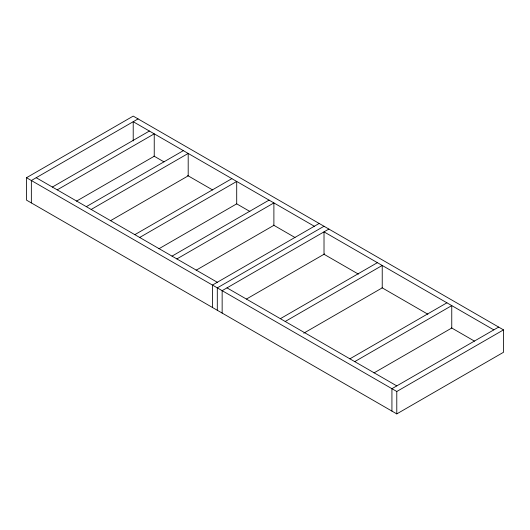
<?xml version="1.0" encoding="UTF-8"?>
<svg xmlns="http://www.w3.org/2000/svg" width="530" height="530" viewBox="0 0 530 530"><rect width="100%" height="100%" fill="white"/><g stroke="black" fill="none" stroke-linecap="round" stroke-linejoin="round"><path stroke-width="0.79" d="M26.5 177.716L133.215 116.103L503.5 329.879L503.5 352.284L396.784 413.897L26.5 200.121L26.5 177.716L396.784 391.491L503.5 329.879M138.072 118.899L31.349 180.518L31.349 202.917M52.371 187.05L149.387 131.036M57.22 189.853L154.237 133.838L154.237 156.244L76.486 201.135M86.33 206.654L183.347 150.639M91.18 209.456L188.196 153.442L188.196 175.847L110.439 220.738M134.839 234.657L231.855 178.65M139.688 237.46L236.705 181.445L236.705 203.851L158.947 248.749M172.025 256.129L269.041 200.121M176.874 258.931L273.891 202.917L273.891 225.323L196.14 270.214M319.166 223.455L212.451 285.074L212.451 307.473M324.015 226.257L217.3 287.869L217.3 310.275M328.872 229.059L222.149 290.672L222.149 313.078M246.503 299.019L324.572 253.943M280.363 318.676L377.38 262.668M285.213 321.478L382.229 265.464L382.229 287.869L303.756 333.178M349.893 358.823L446.909 302.809M354.742 361.619L451.759 305.611L451.759 328.017L374.001 372.908M498.65 327.083L391.928 388.695L391.928 411.101M314.316 226.257L133.215 121.701L133.215 140.907M493.801 329.879L324.015 231.862L324.015 254.268L358.406 274.116M153.978 156.092L163.995 161.875M187.62 175.516L212.676 189.978M236.294 203.619L249.895 211.47M273.513 225.104L294.991 237.506M382.044 287.764L427.895 314.237M451.533 327.885L474.456 341.121M36.199 177.716L217.3 282.271M226.999 287.869L396.784 385.893M396.784 391.491L396.784 413.897"/></g></svg>
